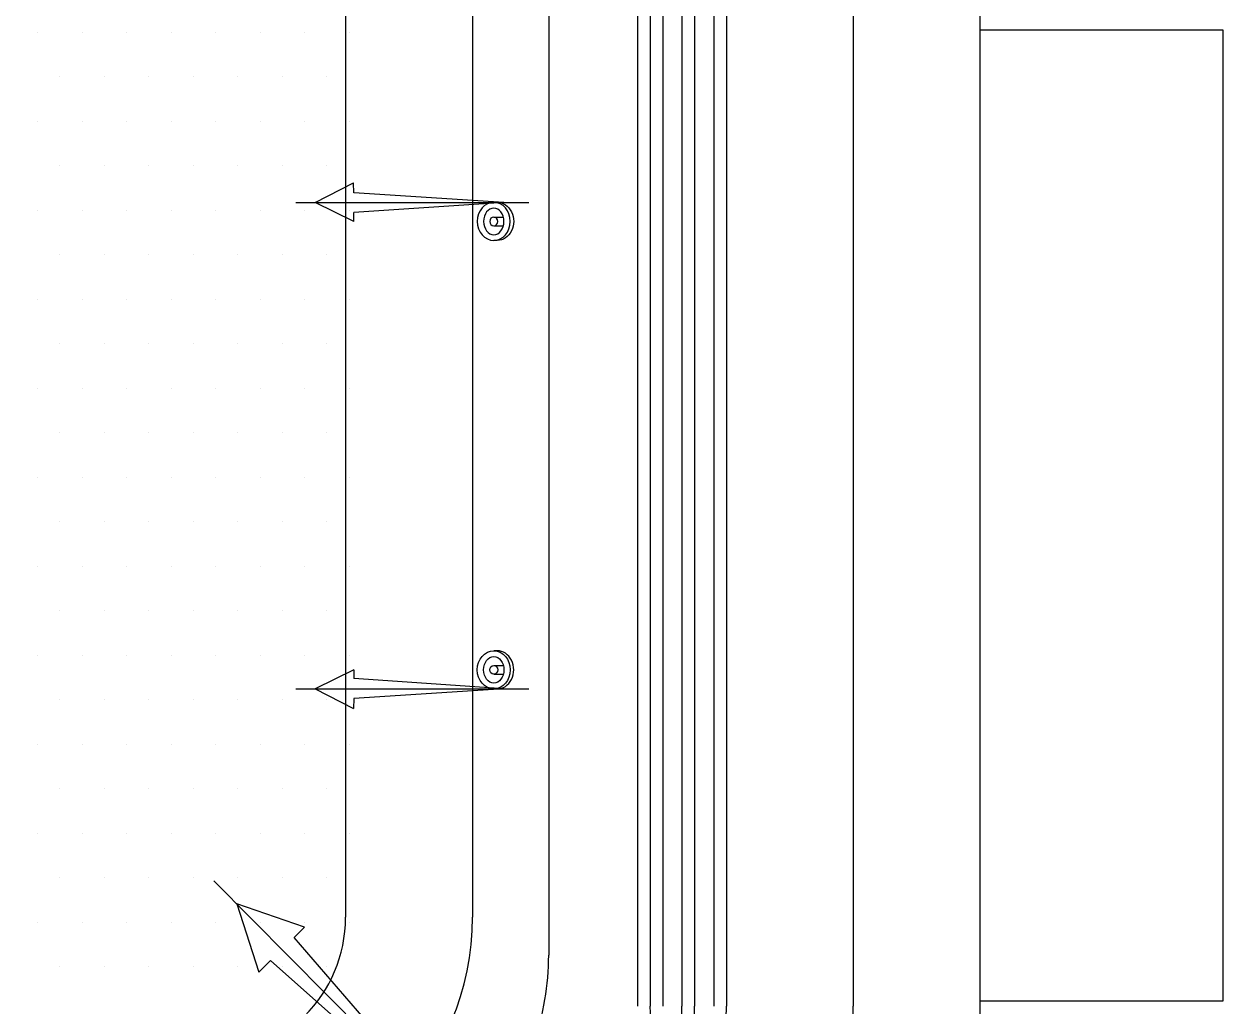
# Model space of a CAD drawing. Header units: millimetres. Extents: x -1273.47 to -1271.34, y 2261.58 to 2263.11.
# Drawn here: x -1272.082 to -1271.341, y 2262.038 to 2262.645 of the extents above; entities that cross this region are included whole.
import ezdxf

# ---------------------------------------------------------------- set-up
doc = ezdxf.new("R2010")
doc.units = ezdxf.units.MM
for name, color, linetype in [('jacuzzi', 1, 'Continuous'), ('LCOTA02', 1, 'Continuous'), ('TEXTOCOTA', 7, 'Continuous')]:
    doc.layers.add(name, color=color, linetype=linetype)

# ---------------------------------------------------------------- blocks, each defined once
blk = doc.blocks.new('A$C37FA7AEC')
at = {"layer": 'LCOTA02'}
for p, q in [((1.014, 4.714), (1.226, 4.714)), ((1.226, 2.901), (0.633, 2.901)), ((1.226, 1.813), (0.633, 1.813)), ((1.014, 0), (1.226, 0))]:
    blk.add_line(p, q, dxfattribs=at)
for centre, major_axis, ratio, start_param, end_param in [((1.014, 2.357), (0, 2.357), 0.431953, 6.283185, 9.424778), ((1.226, 2.357), (0, -0.544), 0.461888, -3.141592653589793, 3.141592653589793)]:
    blk.add_ellipse(centre, major_axis=major_axis, ratio=ratio, start_param=start_param, end_param=end_param, dxfattribs=at)
for major_axis, ratio in [((0, 2.357), 0.431953), ((0, 1.646), 0.381644)]:
    blk.add_ellipse((1.226, 2.357), major_axis=major_axis, ratio=ratio, dxfattribs=at)
blk = doc.blocks.new('*E10')
at = {"layer": 'TEXTOCOTA', "color": 2, "xscale": -1, "rotation": 90.00000001721558}
blk.add_blockref('A$C37FA7AEC', (4.714, 2.243), dxfattribs=at)
blk = doc.blocks.new('*E9')
at = {"layer": 'TEXTOCOTA', "color": 2, "xscale": -1, "rotation": 90.00000001721558}
blk.add_blockref('A$C37FA7AEC', (4.714, 2.243), dxfattribs=at)

msp = doc.modelspace()

# ---------------------------------------------------------------- linework, layer by layer
at = {"layer": 'jacuzzi'}
for p, q in [((-1271.70271, 2262.77823), (-1271.70271, 2262.03843)), ((-1271.69486, 2262.77823), (-1271.69486, 2262.03843)), ((-1271.68702, 2262.77823), (-1271.68702, 2262.03843)), ((-1271.67526, 2262.77823), (-1271.67526, 2262.03843)), ((-1271.66742, 2262.77823), (-1271.66742, 2262.03843)), ((-1271.65565, 2262.77823), (-1271.65565, 2262.03843)), ((-1271.64781, 2262.77823), (-1271.64781, 2262.03843)), ((-1271.56939, 2262.75471), (-1271.56939, 2262.03843)), ((-1271.7576, 2262.69197), (-1271.7576, 2262.06979)), ((-1271.88307, 2262.67629), (-1271.88307, 2262.09332)), ((-1271.80465, 2262.67629), (-1271.80465, 2262.09332)), ((-1271.34097, 2262.64157), (-1271.49097, 2262.64157)), ((-1271.34097, 2262.04157), (-1271.34097, 2262.64157)), ((-1272.07339, 2262.64028), (-1272.07339, 2262.64028)), ((-1272.04589, 2262.64028), (-1272.04589, 2262.64028)), ((-1272.01839, 2262.64028), (-1272.01839, 2262.64028)), ((-1271.99089, 2262.64028), (-1271.99089, 2262.64028)), ((-1271.96339, 2262.64028), (-1271.96339, 2262.64028)), ((-1271.93589, 2262.64028), (-1271.93589, 2262.64028)), ((-1271.90839, 2262.64028), (-1271.90839, 2262.64028)), ((-1271.88089, 2262.64028), (-1271.88089, 2262.64028)), ((-1272.05964, 2262.61278), (-1272.05964, 2262.61278)), ((-1272.03214, 2262.61278), (-1272.03214, 2262.61278)), ((-1272.00464, 2262.61278), (-1272.00464, 2262.61278)), ((-1271.97714, 2262.61278), (-1271.97714, 2262.61278)), ((-1271.94964, 2262.61278), (-1271.94964, 2262.61278)), ((-1271.92214, 2262.61278), (-1271.92214, 2262.61278)), ((-1271.89464, 2262.61278), (-1271.89464, 2262.61278)), ((-1272.07339, 2262.58528), (-1272.07339, 2262.58528)), ((-1272.04589, 2262.58528), (-1272.04589, 2262.58528)), ((-1272.01839, 2262.58528), (-1272.01839, 2262.58528)), ((-1271.99089, 2262.58528), (-1271.99089, 2262.58528)), ((-1271.96339, 2262.58528), (-1271.96339, 2262.58528)), ((-1271.93589, 2262.58528), (-1271.93589, 2262.58528)), ((-1271.90839, 2262.58528), (-1271.90839, 2262.58528)), ((-1271.88089, 2262.58528), (-1271.88089, 2262.58528)), ((-1272.05964, 2262.55778), (-1272.05964, 2262.55778)), ((-1272.03214, 2262.55778), (-1272.03214, 2262.55778)), ((-1272.00464, 2262.55778), (-1272.00464, 2262.55778)), ((-1271.97714, 2262.55778), (-1271.97714, 2262.55778)), ((-1271.94964, 2262.55778), (-1271.94964, 2262.55778)), ((-1271.92214, 2262.55778), (-1271.92214, 2262.55778)), ((-1271.89464, 2262.55778), (-1271.89464, 2262.55778)), ((-1271.9018, 2262.53513), (-1271.87809, 2262.54719)), ((-1271.87804, 2262.54109), (-1271.87809, 2262.54719)), ((-1271.78538, 2262.53517), (-1271.87804, 2262.54109)), ((-1272.07339, 2262.53028), (-1272.07339, 2262.53028)), ((-1272.04589, 2262.53028), (-1272.04589, 2262.53028)), ((-1272.01839, 2262.53028), (-1272.01839, 2262.53028)), ((-1271.99089, 2262.53028), (-1271.99089, 2262.53028)), ((-1271.96339, 2262.53028), (-1271.96339, 2262.53028)), ((-1271.93589, 2262.53028), (-1271.93589, 2262.53028)), ((-1271.91382, 2262.53517), (-1271.76984, 2262.53517)), ((-1271.90839, 2262.53028), (-1271.90839, 2262.53028)), ((-1271.87793, 2262.52339), (-1271.9018, 2262.53513)), ((-1271.88089, 2262.53028), (-1271.88089, 2262.53028)), ((-1271.78538, 2262.53517), (-1271.87796, 2262.52881)), ((-1271.87793, 2262.52339), (-1271.87796, 2262.52881)), ((-1272.05964, 2262.50278), (-1272.05964, 2262.50278)), ((-1272.03214, 2262.50278), (-1272.03214, 2262.50278)), ((-1272.00464, 2262.50278), (-1272.00464, 2262.50278)), ((-1271.97714, 2262.50278), (-1271.97714, 2262.50278)), ((-1271.94964, 2262.50278), (-1271.94964, 2262.50278)), ((-1271.92214, 2262.50278), (-1271.92214, 2262.50278)), ((-1271.89464, 2262.50278), (-1271.89464, 2262.50278)), ((-1272.07339, 2262.47528), (-1272.07339, 2262.47528)), ((-1272.04589, 2262.47528), (-1272.04589, 2262.47528)), ((-1272.01839, 2262.47528), (-1272.01839, 2262.47528)), ((-1271.99089, 2262.47528), (-1271.99089, 2262.47528)), ((-1271.96339, 2262.47528), (-1271.96339, 2262.47528)), ((-1271.93589, 2262.47528), (-1271.93589, 2262.47528)), ((-1271.90839, 2262.47528), (-1271.90839, 2262.47528)), ((-1271.88089, 2262.47528), (-1271.88089, 2262.47528)), ((-1272.05964, 2262.44778), (-1272.05964, 2262.44778)), ((-1272.03214, 2262.44778), (-1272.03214, 2262.44778)), ((-1272.00464, 2262.44778), (-1272.00464, 2262.44778)), ((-1271.97714, 2262.44778), (-1271.97714, 2262.44778)), ((-1271.94964, 2262.44778), (-1271.94964, 2262.44778)), ((-1271.92214, 2262.44778), (-1271.92214, 2262.44778)), ((-1271.89464, 2262.44778), (-1271.89464, 2262.44778)), ((-1272.07339, 2262.42028), (-1272.07339, 2262.42028)), ((-1272.04589, 2262.42028), (-1272.04589, 2262.42028)), ((-1272.01839, 2262.42028), (-1272.01839, 2262.42028)), ((-1271.99089, 2262.42028), (-1271.99089, 2262.42028)), ((-1271.96339, 2262.42028), (-1271.96339, 2262.42028)), ((-1271.93589, 2262.42028), (-1271.93589, 2262.42028)), ((-1271.90839, 2262.42028), (-1271.90839, 2262.42028)), ((-1271.88089, 2262.42028), (-1271.88089, 2262.42028)), ((-1272.05964, 2262.39278), (-1272.05964, 2262.39278)), ((-1272.03214, 2262.39278), (-1272.03214, 2262.39278)), ((-1272.00464, 2262.39278), (-1272.00464, 2262.39278)), ((-1271.97714, 2262.39278), (-1271.97714, 2262.39278)), ((-1271.94964, 2262.39278), (-1271.94964, 2262.39278)), ((-1271.92214, 2262.39278), (-1271.92214, 2262.39278)), ((-1271.89464, 2262.39278), (-1271.89464, 2262.39278)), ((-1272.07339, 2262.36528), (-1272.07339, 2262.36528)), ((-1272.04589, 2262.36528), (-1272.04589, 2262.36528)), ((-1272.01839, 2262.36528), (-1272.01839, 2262.36528)), ((-1271.99089, 2262.36528), (-1271.99089, 2262.36528)), ((-1271.96339, 2262.36528), (-1271.96339, 2262.36528)), ((-1271.93589, 2262.36528), (-1271.93589, 2262.36528)), ((-1271.90839, 2262.36528), (-1271.90839, 2262.36528)), ((-1271.88089, 2262.36528), (-1271.88089, 2262.36528)), ((-1272.05964, 2262.33778), (-1272.05964, 2262.33778)), ((-1272.03214, 2262.33778), (-1272.03214, 2262.33778)), ((-1272.00464, 2262.33778), (-1272.00464, 2262.33778)), ((-1271.97714, 2262.33778), (-1271.97714, 2262.33778)), ((-1271.94964, 2262.33778), (-1271.94964, 2262.33778)), ((-1271.92214, 2262.33778), (-1271.92214, 2262.33778)), ((-1271.89464, 2262.33778), (-1271.89464, 2262.33778)), ((-1272.07339, 2262.31028), (-1272.07339, 2262.31028)), ((-1272.04589, 2262.31028), (-1272.04589, 2262.31028)), ((-1272.01839, 2262.31028), (-1272.01839, 2262.31028)), ((-1271.99089, 2262.31028), (-1271.99089, 2262.31028)), ((-1271.96339, 2262.31028), (-1271.96339, 2262.31028)), ((-1271.93589, 2262.31028), (-1271.93589, 2262.31028)), ((-1271.90839, 2262.31028), (-1271.90839, 2262.31028)), ((-1271.88089, 2262.31028), (-1271.88089, 2262.31028)), ((-1272.05964, 2262.28278), (-1272.05964, 2262.28278)), ((-1272.03214, 2262.28278), (-1272.03214, 2262.28278)), ((-1272.00464, 2262.28278), (-1272.00464, 2262.28278)), ((-1271.97714, 2262.28278), (-1271.97714, 2262.28278)), ((-1271.94964, 2262.28278), (-1271.94964, 2262.28278)), ((-1271.92214, 2262.28278), (-1271.92214, 2262.28278)), ((-1271.89464, 2262.28278), (-1271.89464, 2262.28278)), ((-1272.07339, 2262.25528), (-1272.07339, 2262.25528)), ((-1272.04589, 2262.25528), (-1272.04589, 2262.25528)), ((-1272.01839, 2262.25528), (-1272.01839, 2262.25528)), ((-1271.99089, 2262.25528), (-1271.99089, 2262.25528)), ((-1271.96339, 2262.25528), (-1271.96339, 2262.25528)), ((-1271.93589, 2262.25528), (-1271.93589, 2262.25528)), ((-1271.90839, 2262.25528), (-1271.90839, 2262.25528)), ((-1271.88089, 2262.25528), (-1271.88089, 2262.25528)), ((-1271.87793, 2262.24622), (-1271.9018, 2262.23448)), ((-1271.87793, 2262.24622), (-1271.87796, 2262.2408)), ((-1271.91382, 2262.23444), (-1271.76984, 2262.23444)), ((-1271.9018, 2262.23448), (-1271.87809, 2262.22242)), ((-1271.78538, 2262.23444), (-1271.87804, 2262.22852)), ((-1271.78538, 2262.23444), (-1271.87796, 2262.2408)), ((-1272.05964, 2262.22778), (-1272.05964, 2262.22778)), ((-1272.03214, 2262.22778), (-1272.03214, 2262.22778)), ((-1272.00464, 2262.22778), (-1272.00464, 2262.22778)), ((-1271.97714, 2262.22778), (-1271.97714, 2262.22778)), ((-1271.94964, 2262.22778), (-1271.94964, 2262.22778)), ((-1271.92214, 2262.22778), (-1271.92214, 2262.22778)), ((-1271.89464, 2262.22778), (-1271.89464, 2262.22778)), ((-1271.87804, 2262.22852), (-1271.87809, 2262.22242)), ((-1272.07339, 2262.20028), (-1272.07339, 2262.20028)), ((-1272.04589, 2262.20028), (-1272.04589, 2262.20028)), ((-1272.01839, 2262.20028), (-1272.01839, 2262.20028)), ((-1271.99089, 2262.20028), (-1271.99089, 2262.20028)), ((-1271.96339, 2262.20028), (-1271.96339, 2262.20028)), ((-1271.93589, 2262.20028), (-1271.93589, 2262.20028)), ((-1271.90839, 2262.20028), (-1271.90839, 2262.20028)), ((-1271.88089, 2262.20028), (-1271.88089, 2262.20028)), ((-1272.05964, 2262.17278), (-1272.05964, 2262.17278)), ((-1272.03214, 2262.17278), (-1272.03214, 2262.17278)), ((-1272.00464, 2262.17278), (-1272.00464, 2262.17278)), ((-1271.97714, 2262.17278), (-1271.97714, 2262.17278)), ((-1271.94964, 2262.17278), (-1271.94964, 2262.17278)), ((-1271.92214, 2262.17278), (-1271.92214, 2262.17278)), ((-1271.89464, 2262.17278), (-1271.89464, 2262.17278)), ((-1272.07339, 2262.14528), (-1272.07339, 2262.14528)), ((-1272.04589, 2262.14528), (-1272.04589, 2262.14528)), ((-1272.01839, 2262.14528), (-1272.01839, 2262.14528)), ((-1271.99089, 2262.14528), (-1271.99089, 2262.14528)), ((-1271.96339, 2262.14528), (-1271.96339, 2262.14528)), ((-1271.93589, 2262.14528), (-1271.93589, 2262.14528)), ((-1271.90839, 2262.14528), (-1271.90839, 2262.14528)), ((-1271.88089, 2262.14528), (-1271.88089, 2262.14528)), ((-1272.05964, 2262.11778), (-1272.05964, 2262.11778)), ((-1272.03214, 2262.11778), (-1272.03214, 2262.11778)), ((-1272.00464, 2262.11778), (-1272.00464, 2262.11778)), ((-1271.97714, 2262.11778), (-1271.97714, 2262.11778)), ((-1271.96443, 2262.11579), (-1271.79549, 2261.94539)), ((-1271.94964, 2262.11778), (-1271.94964, 2262.11778)), ((-1271.92214, 2262.11778), (-1271.92214, 2262.11778)), ((-1271.89464, 2262.11778), (-1271.89464, 2262.11778)), ((-1271.95029, 2262.10162), (-1271.93673, 2262.0594)), ((-1271.90838, 2262.08714), (-1271.95029, 2262.10162)), ((-1272.07339, 2262.09028), (-1272.07339, 2262.09028)), ((-1272.04589, 2262.09028), (-1272.04589, 2262.09028)), ((-1272.01839, 2262.09028), (-1272.01839, 2262.09028)), ((-1271.99089, 2262.09028), (-1271.99089, 2262.09028)), ((-1271.96339, 2262.09028), (-1271.96339, 2262.09028)), ((-1271.93589, 2262.09028), (-1271.93589, 2262.09028)), ((-1271.90838, 2262.08714), (-1271.91484, 2262.08082)), ((-1271.90839, 2262.09028), (-1271.90839, 2262.09028)), ((-1271.88089, 2262.09028), (-1271.88089, 2262.09028)), ((-1271.81373, 2261.96378), (-1271.91484, 2262.08082)), ((-1271.92947, 2262.06651), (-1271.93673, 2262.0594)), ((-1271.81373, 2261.96378), (-1271.92947, 2262.06651)), ((-1272.05964, 2262.06278), (-1272.05964, 2262.06278)), ((-1272.03214, 2262.06278), (-1272.03214, 2262.06278)), ((-1272.00464, 2262.06278), (-1272.00464, 2262.06278)), ((-1271.97714, 2262.06278), (-1271.97714, 2262.06278)), ((-1271.94964, 2262.06278), (-1271.94964, 2262.06278)), ((-1271.92214, 2262.06278), (-1271.92214, 2262.06278)), ((-1271.89464, 2262.06278), (-1271.89464, 2262.06278)), ((-1271.49097, 2262.04157), (-1271.34097, 2262.04157))]:
    msp.add_line(p, q, dxfattribs=at)
at = {"layer": 'jacuzzi', "color": 3}
msp.add_lwpolyline([(-1271.49097, 2262.80176, 0.414214), (-1271.79681, 2263.10759), (-1273.01514, 2263.10759, 0.414214), (-1273.32097, 2262.80176), (-1273.32097, 2262.03843, 0.414214), (-1273.01514, 2261.73259), (-1271.79681, 2261.73259, 0.414214), (-1271.49097, 2262.03843)], format="xyb", close=True, dxfattribs=at)
at = {"layer": 'jacuzzi'}
for centre, radius, start, end in [((-1271.96933, 2262.09332), 0.16468, 270, 0), ((-1271.96933, 2262.09332), 0.08626, 270, 0), ((-1271.92228, 2262.06979), 0.16468, 340.85372, 0), ((-1271.79681, 2262.03843), 0.12155, 270, 0), ((-1271.79681, 2262.03843), 0.22741, 270, 0), ((-1271.79681, 2262.03843), 0.149, 270, 0), ((-1271.78741, 2262.03274), 0.09273, 281.59614, 3.51489), ((-1271.79681, 2262.03843), 0.12939, 289.77923, 0)]:
    msp.add_arc(centre, radius, start, end, dxfattribs=at)

# ---------------------------------------------------------------- block references
at = {"layer": 'jacuzzi', "xscale": 0.01000000000021828, "yscale": 0.005000000000109139, "zscale": 0.009999999999999403, "rotation": 270}
msp.add_blockref('*E10', (-1271.79047, 2262.55874), dxfattribs=at)
at = {"layer": 'jacuzzi', "extrusion": (0, 0, -1), "xscale": 0.01000000000021828, "yscale": 0.005000000000109139, "zscale": -0.009999999999999403, "rotation": 90}
msp.add_blockref('*E9', (1271.79047, 2262.21087), dxfattribs=at)

doc.saveas('drawing.dxf')
